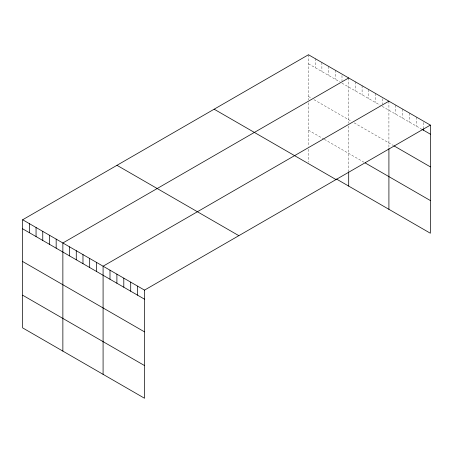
<?xml version="1.0" encoding="UTF-8"?>
<svg xmlns="http://www.w3.org/2000/svg" width="453" height="453" viewBox="0 0 453 453"><rect width="100%" height="100%" fill="white"/><g stroke="black" fill="none" stroke-linecap="round" stroke-linejoin="round"><path stroke-width="0.34" stroke-dasharray="2.27 1.7" d="M308.476 54.745L308.476 100.005M308.476 63.805L340.163 82.101M341.992 83.154L380.384 105.317M382.213 106.376L421.143 128.85M308.476 96.495L311.522 98.256M313.963 99.666L351.743 121.478M354.178 122.882L393.515 145.594M308.476 130.181L323.714 138.975M324.32 139.326L363.929 162.197M423.442 122.514L423.442 128.086M416.539 117.129L416.539 126.194M409.631 113.142L409.631 122.202M402.728 109.156L402.728 118.216M395.82 105.17L395.82 114.23M388.912 101.183L388.912 147.848M382.213 98.709L382.213 104.281M375.509 93.443L375.509 102.503M368.804 89.575L368.804 98.635M362.1 85.702L362.1 94.762M355.401 81.834L355.401 90.894M348.697 77.961L348.697 123.227M348.697 126.03L348.697 171.109M341.992 75.487L341.992 81.064M335.288 70.221L335.288 79.286M328.589 66.353L328.589 75.413M321.885 62.48L321.885 71.546M315.18 58.613L315.18 67.673M308.476 102.814L308.476 146.529M308.476 149.252L308.476 162.191"/><path stroke-width="0.68" d="M22.65 219.762L144.524 290.124L144.524 398.255L22.65 327.893L22.65 219.762L308.476 54.745L430.35 125.107L430.35 233.238L336.511 179.06M348.697 77.961L62.865 242.984L62.865 351.115M388.912 101.183L103.086 266.205L103.086 374.337M144.524 290.124L430.35 125.107M421.715 129.184L430.35 134.167M394.093 145.928L430.35 166.857M365.146 162.899L430.35 200.543M214.156 109.201L336.024 179.564M116.976 165.305L238.844 235.668M22.65 228.827L144.524 299.19M22.65 261.517L144.524 331.879M22.65 295.203L144.524 365.565M423.442 128.788L423.442 130.181M388.912 148.55L388.912 209.314M348.697 171.789L348.697 186.092M137.616 286.137L137.616 295.197M130.707 282.151L130.707 291.211M123.805 278.165L123.805 287.225M116.897 274.178L116.897 283.238M109.994 270.192L109.994 279.252M96.381 262.332L96.381 271.392M89.677 258.465L89.677 267.525M82.978 254.592L82.978 263.652M76.274 250.724L76.274 259.784M69.569 246.851L69.569 255.917M56.166 239.116L56.166 248.176M49.462 235.243L49.462 244.303M42.758 231.375L42.758 240.435M36.053 227.502L36.053 236.562M29.354 223.635L29.354 232.695"/></g></svg>
